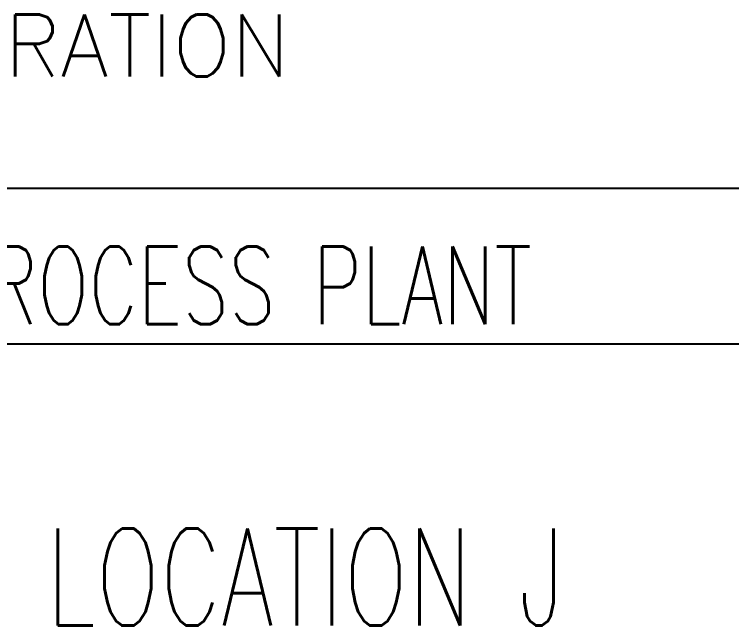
# Model space of a CAD drawing. Header units: inches. Extents: x 19 to 664121, y 34 to 210034.
# Drawn here: x 277420 to 286648, y 17409 to 25270 of the extents above; entities that cross this region are included whole.
import ezdxf
from ezdxf.enums import TextEntityAlignment as Align

# ---------------------------------------------------------------- set-up
doc = ezdxf.new("R2010")
doc.units = ezdxf.units.IN
doc.header["$MEASUREMENT"] = 0
doc.layers.add('CABLE TRAY POWER', color=3, linetype='Continuous')
doc.layers.add('TEG BORDER', color=7, linetype='Continuous')
doc.styles.add('HZTXT', font='txt_qlt.shx', dxfattribs={"width": 0.7, "bigfont": 'hztxt.shx'})
doc.styles.add('TEG BORDER', font='txt_qlt.shx', dxfattribs={"width": 0.7, "bigfont": 'hztxt.shx'})

msp = doc.modelspace()

# ---------------------------------------------------------------- linework, layer by layer
at = {"layer": 'TEG BORDER'}
for p, q in [((244518.85, 23034.15), (294518.85, 23034.15)), ((244518.85, 21034.15), (294518.85, 21034.15))]:
    msp.add_line(p, q, dxfattribs=at)

# ---------------------------------------------------------------- texts
at = {"layer": 'CABLE TRAY POWER', "color": 7, "style": 'HZTXT', "width": 0.7}
msp.add_text('ELECTRICAL CABLE TRAY LAYOUT FOR LOCATION J', height=1250, dxfattribs=at).set_placement((269918.85, 18034.15), align=Align.MIDDLE_CENTER)
at = {"layer": 'TEG BORDER', "color": 7, "style": 'TEG BORDER'}
msp.add_text('SINOPEC PETROLEUM ENGINEERING CORPORATION', height=800, dxfattribs=at).set_placement((254289.17, 24470.44))
at = {"layer": 'TEG BORDER', "lineweight": 25, "insert": (244518.85, 22034.15), "char_height": 1000, "width": 50000, "attachment_point": 4, "style": 'TEG BORDER'}
msp.add_mtext('\\pi4324.9,t8619.3;2 {\\H1.5x;x\\H0.66667x; 75  MMSCFD TEG DEHYDRATION TYPE  NATURAL GAS PROCESS PLANT}', dxfattribs=at)

doc.saveas('drawing.dxf')
